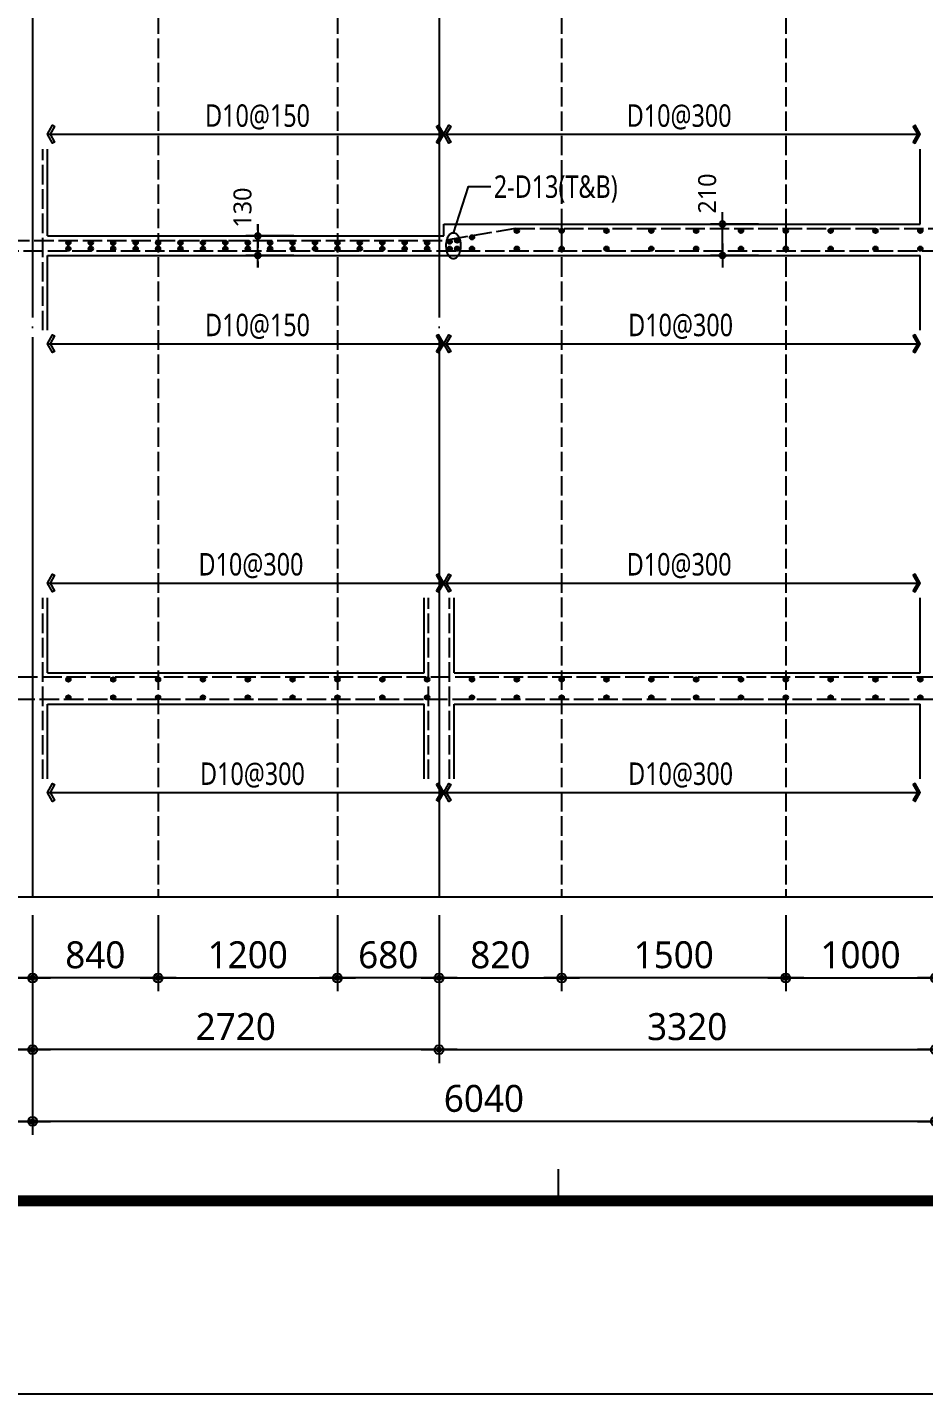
# Model space of a CAD drawing. Header units: millimetres. Extents: x 350420 to 672135, y -312840 to -44390.
# Drawn here: x 370325 to 376323, y -312840 to -303705 of the extents above; entities that cross this region are included whole.
import ezdxf
from ezdxf.enums import TextEntityAlignment as Align

# ---------------------------------------------------------------- set-up
doc = ezdxf.new("R2010")
doc.units = ezdxf.units.MM
doc.header["$LTSCALE"] = 65
doc.linetypes.add('CEN', pattern=[62, 60, -1, 0, -1])
doc.linetypes.add('HID', pattern=[2.5, 2, -0.5])
doc.layers.get('Defpoints').update_dxf_attribs({"color": 145})
for name, color, linetype in [('BAR', 2, 'Continuous'), ('BAR1', 3, 'Continuous'), ('BAR2', 3, 'HID'), ('BARR', 1, 'Continuous'), ('CEN', 1, 'CEN'), ('CEN1', 173, 'HID'), ('DIM', 7, 'Continuous'), ('FORM_고양장항A-1BL-S-성능$0$FORM', 7, 'Continuous'), ('LEADER', 7, 'Continuous'), ('T', 6, 'Continuous'), ('T1', 1, 'Continuous'), ('단면', 4, 'Continuous')]:
    doc.layers.add(name, color=color, linetype=linetype)
doc.layers.add('DEFPOINT', color=144, linetype='Continuous', plot=False)
doc.layers.add('FORM_고양장항A-1BL-S-성능$0$DEFPOINT', color=144, linetype='Continuous', plot=False)
doc.styles.add('맑은고딕', font='malgun.ttf')
doc.dimstyles.new('DIM_40', dxfattribs={"dimscale": 40, "dimtxt": 3, "dimasz": 1, "dimexe": 2, "dimexo": 1.5, "dimgap": 1, "dimtad": 1, "dimdec": 0, "dimzin": 0, "dimdsep": 46, "dimtxsty": '맑은고딕', "dimblk1": 'DIMDOT', "dimblk2": 'DIMDOT', "dimsah": 1, "dimcen": 0.09, "dimdle": 2, "dimclrd": 7, "dimclre": 7, "dimclrt": 6, "dimadec": 0, "dimazin": 0, "dimtfac": 1, "dimtdec": 0, "dimtix": 1, "dimtmove": 2, "dimatfit": 3, "dimldrblk": 'DIMDOT', "dimfxl": 0, "dimtolj": 1, "dimtzin": 0, "dimarcsym": 0})
doc.dimstyles.new('DIM_60', dxfattribs={"dimscale": 60, "dimtxt": 3, "dimasz": 1, "dimexe": 1.5, "dimexo": 2, "dimgap": 1, "dimtad": 1, "dimdec": 0, "dimzin": 0, "dimdsep": 46, "dimtxsty": '맑은고딕', "dimblk1": 'DIMDOT', "dimblk2": 'DIMDOT', "dimsah": 1, "dimcen": 0.09, "dimdle": 2, "dimclrd": 7, "dimclre": 7, "dimclrt": 3, "dimadec": 0, "dimazin": 0, "dimtfac": 1, "dimtdec": 0, "dimtix": 1, "dimtmove": 2, "dimatfit": 3, "dimldrblk": 'DIMDOT', "dimfxl": 0, "dimtolj": 1, "dimtzin": 0, "dimarcsym": 0})

# ---------------------------------------------------------------- blocks, each defined once
blk = doc.blocks.new('DIMDOT')
at = {"layer": 'DIM', "linetype": 'Continuous'}
blk.add_line((-2, 0), (2, 0), dxfattribs=at)
for radius in [0.5, 0.25]:
    blk.add_circle((0, 0), radius, dxfattribs=at)
blk = doc.blocks.new('*D1595')
at = {"layer": 'Defpoints', "color": 0, "linetype": 'Continuous', "transparency": 16777216}
for p in [(370360, -309520), (376400, -309520), (370360, -311020)]:
    blk.add_point(p, dxfattribs=at)
at = {"layer": 'DIM', "color": 7, "linetype": 'Continuous', "lineweight": -2, "transparency": 16777216}
for p, q in [((370360, -309640), (370360, -311110)), ((376400, -309640), (376400, -311110)), ((376340, -311020), (370420, -311020))]:
    blk.add_line(p, q, dxfattribs=at)
at = {"layer": 'DIM', "color": 7, "linetype": 'Continuous', "lineweight": -2, "transparency": 16777216, "xscale": 60, "yscale": 60, "zscale": 60, "rotation": 180}
blk.add_blockref('DIMDOT', (370360, -311020), dxfattribs=at)
at = {"layer": 'DIM', "color": 7, "linetype": 'Continuous', "lineweight": -2, "transparency": 16777216, "xscale": 60, "yscale": 60, "zscale": 60}
blk.add_blockref('DIMDOT', (376400, -311020), dxfattribs=at)
at = {"layer": 'DIM', "color": 3, "linetype": 'Continuous', "transparency": 16777216, "insert": (373380, -310867), "char_height": 180, "attachment_point": 5, "style": '맑은고딕'}
blk.add_mtext('\\A1;6040', dxfattribs=at)
blk = doc.blocks.new('*D1596')
at = {"layer": 'Defpoints', "color": 0, "linetype": 'Continuous', "transparency": 16777216}
for p in [(370360, -309520), (373080, -309520), (370360, -310540)]:
    blk.add_point(p, dxfattribs=at)
at = {"layer": 'DIM', "color": 7, "linetype": 'Continuous', "lineweight": -2, "transparency": 16777216}
for p, q in [((370360, -309640), (370360, -310630)), ((373080, -309640), (373080, -310630)), ((373020, -310540), (370420, -310540))]:
    blk.add_line(p, q, dxfattribs=at)
at = {"layer": 'DIM', "color": 7, "linetype": 'Continuous', "lineweight": -2, "transparency": 16777216, "xscale": 60, "yscale": 60, "zscale": 60, "rotation": 180}
blk.add_blockref('DIMDOT', (370360, -310540), dxfattribs=at)
at = {"layer": 'DIM', "color": 7, "linetype": 'Continuous', "lineweight": -2, "transparency": 16777216, "xscale": 60, "yscale": 60, "zscale": 60}
blk.add_blockref('DIMDOT', (373080, -310540), dxfattribs=at)
at = {"layer": 'DIM', "color": 3, "linetype": 'Continuous', "transparency": 16777216, "insert": (371720, -310387), "char_height": 180, "attachment_point": 5, "style": '맑은고딕'}
blk.add_mtext('\\A1;2720', dxfattribs=at)
blk = doc.blocks.new('*D1597')
at = {"layer": 'Defpoints', "color": 0, "linetype": 'Continuous', "transparency": 16777216}
for p in [(373080, -309520), (376400, -309520), (376400, -310540)]:
    blk.add_point(p, dxfattribs=at)
at = {"layer": 'DIM', "color": 7, "linetype": 'Continuous', "lineweight": -2, "transparency": 16777216}
for p, q in [((373080, -309640), (373080, -310630)), ((376400, -309640), (376400, -310630)), ((373140, -310540), (376340, -310540))]:
    blk.add_line(p, q, dxfattribs=at)
at = {"layer": 'DIM', "color": 7, "linetype": 'Continuous', "lineweight": -2, "transparency": 16777216, "xscale": 60, "yscale": 60, "zscale": 60, "rotation": 180}
blk.add_blockref('DIMDOT', (373080, -310540), dxfattribs=at)
at = {"layer": 'DIM', "color": 7, "linetype": 'Continuous', "lineweight": -2, "transparency": 16777216, "xscale": 60, "yscale": 60, "zscale": 60}
blk.add_blockref('DIMDOT', (376400, -310540), dxfattribs=at)
at = {"layer": 'DIM', "color": 3, "linetype": 'Continuous', "transparency": 16777216, "insert": (374740, -310387), "char_height": 180, "attachment_point": 5, "style": '맑은고딕'}
blk.add_mtext('\\A1;3320', dxfattribs=at)
blk = doc.blocks.new('*D1598')
at = {"layer": 'Defpoints', "color": 0, "linetype": 'Continuous', "transparency": 16777216}
for p in [(376400, -309520), (382440, -309520), (382440, -311020)]:
    blk.add_point(p, dxfattribs=at)
at = {"layer": 'DIM', "color": 7, "linetype": 'Continuous', "lineweight": -2, "transparency": 16777216}
for p, q in [((376400, -309640), (376400, -311110)), ((382440, -309640), (382440, -311110)), ((376460, -311020), (382380, -311020))]:
    blk.add_line(p, q, dxfattribs=at)
at = {"layer": 'DIM', "color": 7, "linetype": 'Continuous', "lineweight": -2, "transparency": 16777216, "xscale": 60, "yscale": 60, "zscale": 60, "rotation": 180}
blk.add_blockref('DIMDOT', (376400, -311020), dxfattribs=at)
at = {"layer": 'DIM', "color": 7, "linetype": 'Continuous', "lineweight": -2, "transparency": 16777216, "xscale": 60, "yscale": 60, "zscale": 60}
blk.add_blockref('DIMDOT', (382440, -311020), dxfattribs=at)
at = {"layer": 'DIM', "color": 3, "linetype": 'Continuous', "transparency": 16777216, "insert": (379420, -310867), "char_height": 180, "attachment_point": 5, "style": '맑은고딕'}
blk.add_mtext('\\A1;6040', dxfattribs=at)
blk = doc.blocks.new('*D1600')
at = {"layer": 'Defpoints', "color": 0, "linetype": 'Continuous', "transparency": 16777216}
for p in [(376400, -309520), (379720, -309520), (376400, -310540)]:
    blk.add_point(p, dxfattribs=at)
at = {"layer": 'DIM', "color": 7, "linetype": 'Continuous', "lineweight": -2, "transparency": 16777216}
for p, q in [((376400, -309640), (376400, -310630)), ((379720, -309640), (379720, -310630)), ((379660, -310540), (376460, -310540))]:
    blk.add_line(p, q, dxfattribs=at)
at = {"layer": 'DIM', "color": 7, "linetype": 'Continuous', "lineweight": -2, "transparency": 16777216, "xscale": 60, "yscale": 60, "zscale": 60, "rotation": 180}
blk.add_blockref('DIMDOT', (376400, -310540), dxfattribs=at)
at = {"layer": 'DIM', "color": 7, "linetype": 'Continuous', "lineweight": -2, "transparency": 16777216, "xscale": 60, "yscale": 60, "zscale": 60}
blk.add_blockref('DIMDOT', (379720, -310540), dxfattribs=at)
at = {"layer": 'DIM', "color": 3, "linetype": 'Continuous', "transparency": 16777216, "insert": (378060, -310387), "char_height": 180, "attachment_point": 5, "style": '맑은고딕'}
blk.add_mtext('\\A1;3320', dxfattribs=at)
blk = doc.blocks.new('*D1632')
at = {"layer": 'Defpoints', "color": 0, "linetype": 'Continuous', "transparency": 16777216}
for p in [(364320, -309520), (370360, -309520), (370360, -311020)]:
    blk.add_point(p, dxfattribs=at)
at = {"layer": 'DIM', "color": 7, "linetype": 'Continuous', "lineweight": -2, "transparency": 16777216}
for p, q in [((364320, -309640), (364320, -311110)), ((370360, -309640), (370360, -311110)), ((364380, -311020), (370300, -311020))]:
    blk.add_line(p, q, dxfattribs=at)
at = {"layer": 'DIM', "color": 7, "linetype": 'Continuous', "lineweight": -2, "transparency": 16777216, "xscale": 60, "yscale": 60, "zscale": 60, "rotation": 180}
blk.add_blockref('DIMDOT', (364320, -311020), dxfattribs=at)
at = {"layer": 'DIM', "color": 7, "linetype": 'Continuous', "lineweight": -2, "transparency": 16777216, "xscale": 60, "yscale": 60, "zscale": 60}
blk.add_blockref('DIMDOT', (370360, -311020), dxfattribs=at)
at = {"layer": 'DIM', "color": 3, "linetype": 'Continuous', "transparency": 16777216, "insert": (367340, -310867), "char_height": 180, "attachment_point": 5, "style": '맑은고딕'}
blk.add_mtext('\\A1;6040', dxfattribs=at)
blk = doc.blocks.new('*D1633')
at = {"layer": 'Defpoints', "color": 0, "linetype": 'Continuous', "transparency": 16777216}
for p in [(367640, -309520), (370360, -309520), (370360, -310540)]:
    blk.add_point(p, dxfattribs=at)
at = {"layer": 'DIM', "color": 7, "linetype": 'Continuous', "lineweight": -2, "transparency": 16777216}
for p, q in [((367640, -309640), (367640, -310630)), ((370360, -309640), (370360, -310630)), ((367700, -310540), (370300, -310540))]:
    blk.add_line(p, q, dxfattribs=at)
at = {"layer": 'DIM', "color": 7, "linetype": 'Continuous', "lineweight": -2, "transparency": 16777216, "xscale": 60, "yscale": 60, "zscale": 60, "rotation": 180}
blk.add_blockref('DIMDOT', (367640, -310540), dxfattribs=at)
at = {"layer": 'DIM', "color": 7, "linetype": 'Continuous', "lineweight": -2, "transparency": 16777216, "xscale": 60, "yscale": 60, "zscale": 60}
blk.add_blockref('DIMDOT', (370360, -310540), dxfattribs=at)
at = {"layer": 'DIM', "color": 3, "linetype": 'Continuous', "transparency": 16777216, "insert": (369000, -310387), "char_height": 180, "attachment_point": 5, "style": '맑은고딕'}
blk.add_mtext('\\A1;2720', dxfattribs=at)
blk = doc.blocks.new('보강근')
at = {"layer": 'BAR1'}
h = blk.add_hatch(color=256, dxfattribs=at)
edge = h.paths.add_edge_path()
edge.add_arc((0, 0), 15, 0, 360)
blk.add_circle((0, 0), 15, dxfattribs=at)
blk = doc.blocks.new('*D1672')
at = {"layer": 'Defpoints', "color": 0, "linetype": 'Continuous', "transparency": 16777216}
for p in [(369700, -309520), (370360, -309520), (370360, -310060)]:
    blk.add_point(p, dxfattribs=at)
at = {"layer": 'DIM', "color": 7, "linetype": 'Continuous', "lineweight": -2, "transparency": 16777216}
for p, q in [((369700, -309640), (369700, -310150)), ((370360, -309640), (370360, -310150)), ((369760, -310060), (370300, -310060))]:
    blk.add_line(p, q, dxfattribs=at)
at = {"layer": 'DIM', "color": 7, "linetype": 'Continuous', "lineweight": -2, "transparency": 16777216, "xscale": 60, "yscale": 60, "zscale": 60, "rotation": 180}
blk.add_blockref('DIMDOT', (369700, -310060), dxfattribs=at)
at = {"layer": 'DIM', "color": 7, "linetype": 'Continuous', "lineweight": -2, "transparency": 16777216, "xscale": 60, "yscale": 60, "zscale": 60}
blk.add_blockref('DIMDOT', (370360, -310060), dxfattribs=at)
at = {"layer": 'DIM', "color": 3, "linetype": 'Continuous', "transparency": 16777216, "insert": (370030, -309907), "char_height": 180, "attachment_point": 5, "style": '맑은고딕'}
blk.add_mtext('\\A1;660', dxfattribs=at)
blk = doc.blocks.new('*D1681')
at = {"layer": 'Defpoints', "color": 0, "linetype": 'Continuous', "transparency": 16777216}
for p in [(376400, -309520), (377500, -309520), (376400, -310060)]:
    blk.add_point(p, dxfattribs=at)
at = {"layer": 'DIM', "color": 7, "linetype": 'Continuous', "lineweight": -2, "transparency": 16777216}
for p, q in [((376400, -309640), (376400, -310150)), ((377500, -309640), (377500, -310150)), ((377440, -310060), (376460, -310060))]:
    blk.add_line(p, q, dxfattribs=at)
at = {"layer": 'DIM', "color": 7, "linetype": 'Continuous', "lineweight": -2, "transparency": 16777216, "xscale": 60, "yscale": 60, "zscale": 60, "rotation": 180}
blk.add_blockref('DIMDOT', (376400, -310060), dxfattribs=at)
at = {"layer": 'DIM', "color": 7, "linetype": 'Continuous', "lineweight": -2, "transparency": 16777216, "xscale": 60, "yscale": 60, "zscale": 60}
blk.add_blockref('DIMDOT', (377500, -310060), dxfattribs=at)
at = {"layer": 'DIM', "color": 3, "linetype": 'Continuous', "transparency": 16777216, "insert": (376950, -309906.5), "char_height": 180, "attachment_point": 5, "style": '맑은고딕'}
blk.add_mtext('\\A1;1100', dxfattribs=at)
blk = doc.blocks.new('*D1682')
at = {"layer": 'Defpoints', "color": 0, "linetype": 'Continuous', "transparency": 16777216}
for p in [(372400, -309520), (373080, -309520), (372400, -310060)]:
    blk.add_point(p, dxfattribs=at)
at = {"layer": 'DIM', "color": 7, "linetype": 'Continuous', "lineweight": -2, "transparency": 16777216}
for p, q in [((372400, -309640), (372400, -310150)), ((373080, -309640), (373080, -310150)), ((373020, -310060), (372460, -310060))]:
    blk.add_line(p, q, dxfattribs=at)
at = {"layer": 'DIM', "color": 7, "linetype": 'Continuous', "lineweight": -2, "transparency": 16777216, "xscale": 60, "yscale": 60, "zscale": 60, "rotation": 180}
blk.add_blockref('DIMDOT', (372400, -310060), dxfattribs=at)
at = {"layer": 'DIM', "color": 7, "linetype": 'Continuous', "lineweight": -2, "transparency": 16777216, "xscale": 60, "yscale": 60, "zscale": 60}
blk.add_blockref('DIMDOT', (373080, -310060), dxfattribs=at)
at = {"layer": 'DIM', "color": 3, "linetype": 'Continuous', "transparency": 16777216, "insert": (372740, -309907), "char_height": 180, "attachment_point": 5, "style": '맑은고딕'}
blk.add_mtext('\\A1;680', dxfattribs=at)
blk = doc.blocks.new('*D1683')
at = {"layer": 'Defpoints', "color": 0, "linetype": 'Continuous', "transparency": 16777216}
for p in [(371200, -309520), (372400, -309520), (372400, -310060)]:
    blk.add_point(p, dxfattribs=at)
at = {"layer": 'DIM', "color": 7, "linetype": 'Continuous', "lineweight": -2, "transparency": 16777216}
for p, q in [((371200, -309640), (371200, -310150)), ((372400, -309640), (372400, -310150)), ((371260, -310060), (372340, -310060))]:
    blk.add_line(p, q, dxfattribs=at)
at = {"layer": 'DIM', "color": 7, "linetype": 'Continuous', "lineweight": -2, "transparency": 16777216, "xscale": 60, "yscale": 60, "zscale": 60, "rotation": 180}
blk.add_blockref('DIMDOT', (371200, -310060), dxfattribs=at)
at = {"layer": 'DIM', "color": 7, "linetype": 'Continuous', "lineweight": -2, "transparency": 16777216, "xscale": 60, "yscale": 60, "zscale": 60}
blk.add_blockref('DIMDOT', (372400, -310060), dxfattribs=at)
at = {"layer": 'DIM', "color": 3, "linetype": 'Continuous', "transparency": 16777216, "insert": (371800, -309906.5), "char_height": 180, "attachment_point": 5, "style": '맑은고딕'}
blk.add_mtext('\\A1;1200', dxfattribs=at)
blk = doc.blocks.new('*D1684')
at = {"layer": 'Defpoints', "color": 0, "linetype": 'Continuous', "transparency": 16777216}
for p in [(370360, -309520), (371200, -309520), (370360, -310060)]:
    blk.add_point(p, dxfattribs=at)
at = {"layer": 'DIM', "color": 7, "linetype": 'Continuous', "lineweight": -2, "transparency": 16777216}
for p, q in [((370360, -309640), (370360, -310150)), ((371200, -309640), (371200, -310150)), ((371140, -310060), (370420, -310060))]:
    blk.add_line(p, q, dxfattribs=at)
at = {"layer": 'DIM', "color": 7, "linetype": 'Continuous', "lineweight": -2, "transparency": 16777216, "xscale": 60, "yscale": 60, "zscale": 60, "rotation": 180}
blk.add_blockref('DIMDOT', (370360, -310060), dxfattribs=at)
at = {"layer": 'DIM', "color": 7, "linetype": 'Continuous', "lineweight": -2, "transparency": 16777216, "xscale": 60, "yscale": 60, "zscale": 60}
blk.add_blockref('DIMDOT', (371200, -310060), dxfattribs=at)
at = {"layer": 'DIM', "color": 3, "linetype": 'Continuous', "transparency": 16777216, "insert": (370780, -309907), "char_height": 180, "attachment_point": 5, "style": '맑은고딕'}
blk.add_mtext('\\A1;840', dxfattribs=at)
blk = doc.blocks.new('*D1685')
at = {"layer": 'Defpoints', "color": 0, "linetype": 'Continuous', "transparency": 16777216}
for p in [(373080, -309520), (373900, -309520), (373900, -310060)]:
    blk.add_point(p, dxfattribs=at)
at = {"layer": 'DIM', "color": 7, "linetype": 'Continuous', "lineweight": -2, "transparency": 16777216}
for p, q in [((373080, -309640), (373080, -310150)), ((373900, -309640), (373900, -310150)), ((373140, -310060), (373840, -310060))]:
    blk.add_line(p, q, dxfattribs=at)
at = {"layer": 'DIM', "color": 7, "linetype": 'Continuous', "lineweight": -2, "transparency": 16777216, "xscale": 60, "yscale": 60, "zscale": 60, "rotation": 180}
blk.add_blockref('DIMDOT', (373080, -310060), dxfattribs=at)
at = {"layer": 'DIM', "color": 7, "linetype": 'Continuous', "lineweight": -2, "transparency": 16777216, "xscale": 60, "yscale": 60, "zscale": 60}
blk.add_blockref('DIMDOT', (373900, -310060), dxfattribs=at)
at = {"layer": 'DIM', "color": 3, "linetype": 'Continuous', "transparency": 16777216, "insert": (373490, -309907), "char_height": 180, "attachment_point": 5, "style": '맑은고딕'}
blk.add_mtext('\\A1;820', dxfattribs=at)
blk = doc.blocks.new('*D1686')
at = {"layer": 'Defpoints', "color": 0, "linetype": 'Continuous', "transparency": 16777216}
for p in [(373900, -309520), (375400, -309520), (373900, -310060)]:
    blk.add_point(p, dxfattribs=at)
at = {"layer": 'DIM', "color": 7, "linetype": 'Continuous', "lineweight": -2, "transparency": 16777216}
for p, q in [((373900, -309640), (373900, -310150)), ((375400, -309640), (375400, -310150)), ((375340, -310060), (373960, -310060))]:
    blk.add_line(p, q, dxfattribs=at)
at = {"layer": 'DIM', "color": 7, "linetype": 'Continuous', "lineweight": -2, "transparency": 16777216, "xscale": 60, "yscale": 60, "zscale": 60, "rotation": 180}
blk.add_blockref('DIMDOT', (373900, -310060), dxfattribs=at)
at = {"layer": 'DIM', "color": 7, "linetype": 'Continuous', "lineweight": -2, "transparency": 16777216, "xscale": 60, "yscale": 60, "zscale": 60}
blk.add_blockref('DIMDOT', (375400, -310060), dxfattribs=at)
at = {"layer": 'DIM', "color": 3, "linetype": 'Continuous', "transparency": 16777216, "insert": (374650, -309906.5), "char_height": 180, "attachment_point": 5, "style": '맑은고딕'}
blk.add_mtext('\\A1;1500', dxfattribs=at)
blk = doc.blocks.new('*D1687')
at = {"layer": 'Defpoints', "color": 0, "linetype": 'Continuous', "transparency": 16777216}
for p in [(375400, -309520), (376400, -309520), (376400, -310060)]:
    blk.add_point(p, dxfattribs=at)
at = {"layer": 'DIM', "color": 7, "linetype": 'Continuous', "lineweight": -2, "transparency": 16777216}
for p, q in [((375400, -309640), (375400, -310150)), ((376400, -309640), (376400, -310150)), ((375460, -310060), (376340, -310060))]:
    blk.add_line(p, q, dxfattribs=at)
at = {"layer": 'DIM', "color": 7, "linetype": 'Continuous', "lineweight": -2, "transparency": 16777216, "xscale": 60, "yscale": 60, "zscale": 60, "rotation": 180}
blk.add_blockref('DIMDOT', (375400, -310060), dxfattribs=at)
at = {"layer": 'DIM', "color": 7, "linetype": 'Continuous', "lineweight": -2, "transparency": 16777216, "xscale": 60, "yscale": 60, "zscale": 60}
blk.add_blockref('DIMDOT', (376400, -310060), dxfattribs=at)
at = {"layer": 'DIM', "color": 3, "linetype": 'Continuous', "transparency": 16777216, "insert": (375900, -309906.5), "char_height": 180, "attachment_point": 5, "style": '맑은고딕'}
blk.add_mtext('\\A1;1000', dxfattribs=at)
blk = doc.blocks.new('BAR')
at = {"layer": 'BARR'}
h = blk.add_hatch(color=256, dxfattribs=at)
edge = h.paths.add_edge_path()
edge.add_arc((0, 0), 15, 0, 360)
blk.add_circle((0, 0), 15, dxfattribs=at)
blk = doc.blocks.new('*D1691')
at = {"layer": 'Defpoints', "color": 0, "transparency": 16777216}
for p in [(371867.6, -305100), (372167.6, -305100), (372167.6, -305230)]:
    blk.add_point(p, dxfattribs=at)
at = {"layer": 'DIM', "color": 7, "lineweight": -2, "transparency": 16777216}
for p, q in [((371867.6, -305060), (371867.6, -305020)), ((372107.6, -305100), (371787.6, -305100)), ((371867.6, -305230), (371867.6, -305100)), ((372107.6, -305230), (371787.6, -305230)), ((371867.6, -305270), (371867.6, -305310))]:
    blk.add_line(p, q, dxfattribs=at)
at = {"layer": 'DIM', "color": 7, "lineweight": -2, "transparency": 16777216, "xscale": 40, "yscale": 40, "zscale": 40}
for p, rotation in [((371867.6, -305100), 270), ((371867.6, -305230), 90)]:
    blk.add_blockref('DIMDOT', p, dxfattribs=dict(at, rotation=rotation))
at = {"layer": 'DIM', "color": 6, "transparency": 16777216, "insert": (371765.3, -304910.3), "char_height": 120, "attachment_point": 5, "rotation": 90, "style": '맑은고딕'}
blk.add_mtext('\\A1;130', dxfattribs=at)
blk = doc.blocks.new('*D1692')
at = {"layer": 'Defpoints', "color": 0, "transparency": 16777216}
for p in [(374976.5, -305020), (375276.5, -305020), (375276.5, -305230)]:
    blk.add_point(p, dxfattribs=at)
at = {"layer": 'DIM', "color": 7, "lineweight": -2, "transparency": 16777216}
for p, q in [((375216.5, -305020), (374896.5, -305020)), ((374976.5, -305190), (374976.5, -305060)), ((375216.5, -305230), (374896.5, -305230))]:
    blk.add_line(p, q, dxfattribs=at)
at = {"layer": 'DIM', "color": 7, "lineweight": -2, "transparency": 16777216, "xscale": 40, "yscale": 40, "zscale": 40}
for p, rotation in [((374976.5, -305020), 90), ((374976.5, -305230), 270)]:
    blk.add_blockref('DIMDOT', p, dxfattribs=dict(at, rotation=rotation))
at = {"layer": 'DIM', "color": 6, "transparency": 16777216, "insert": (374874.2, -304816.3), "char_height": 120, "attachment_point": 5, "rotation": 90, "style": '맑은고딕'}
blk.add_mtext('\\A1;210', dxfattribs=at)
blk = doc.blocks.new('FORM_고양장항A-1BL-S-성능')
at = {"layer": 'FORM_고양장항A-1BL-S-성능$0$DEFPOINT', "color": 1}
blk.add_line((391, 22), (391, 25), dxfattribs=at)
at = {"layer": 'FORM_고양장항A-1BL-S-성능$0$DEFPOINT'}
blk.add_lwpolyline([(0, 594), (0, 0), (841, 0), (841, 594), (0, 594)], dxfattribs=at)
at = {"layer": 'FORM_고양장항A-1BL-S-성능$0$FORM'}
for points in [[(25, 573), (25, 21), (757, 21), (757, 573)], [(26, 572), (26, 22), (756, 22), (756, 572)]]:
    blk.add_lwpolyline(points, close=True, dxfattribs=at)
at = {"layer": 'FORM_고양장항A-1BL-S-성능$0$FORM', "const_width": 1}
blk.add_lwpolyline([(25.5, 572.5), (25.5, 21.5), (756.5, 21.5), (756.5, 572.5)], close=True, dxfattribs=at)

msp = doc.modelspace()

# ---------------------------------------------------------------- linework, layer by layer
at = {"layer": 'BAR2'}
for p, q in [((370430, -305730), (370430, -304520)), ((373591, -305050), (373111, -305130)), ((373591, -305050), (379209, -305050)), ((357950, -305200), (382725, -305200)), ((367609, -305130), (373111, -305130)), ((370430, -308730), (370430, -307520)), ((373010, -308730), (373010, -307520)), ((373150, -308730), (373150, -307520)), ((384530, -308050), (357950, -308050)), ((382725, -308200), (357950, -308200))]:
    msp.add_line(p, q, dxfattribs=at)
at = {"layer": 'CEN'}
for p, q in [((370360, -281595), (370360, -309520)), ((373080, -281595), (373080, -309520))]:
    msp.add_line(p, q, dxfattribs=at)
at = {"layer": 'CEN1'}
for p, q in [((371200, -299230), (371200, -309520)), ((372400, -299230), (372400, -309520)), ((373900, -299230), (373900, -309520)), ((375400, -299230), (375400, -309520))]:
    msp.add_line(p, q, dxfattribs=at)
at = {"layer": 'DEFPOINT'}
for points in [[(354980, -280095), (393020, -280095), (393020, -311020), (354980, -311020)], [(356780, -281595), (391220, -281595), (391220, -309520), (356780, -309520)]]:
    msp.add_lwpolyline(points, close=True, dxfattribs=at)
at = {"layer": 'LEADER'}
for points in [[(370460, -304420), (370494.6, -304360), (370507.6, -304367.5), (370477.3, -304420), (370507.6, -304472.5), (370494.6, -304480), (370460, -304420), (373111, -304420), (373076.4, -304360), (373063.4, -304367.5), (373093.7, -304420), (373063.4, -304472.5), (373076.4, -304480), (373111, -304420)], [(373111, -304420), (373145.6, -304360), (373158.6, -304367.5), (373128.3, -304420), (373158.6, -304472.5), (373145.6, -304480), (373111, -304420), (376300, -304420), (376265.4, -304360), (376252.4, -304367.5), (376282.7, -304420), (376252.4, -304472.5), (376265.4, -304480), (376300, -304420)], [(373176, -305080), (373276, -304770), (373426, -304770)], [(370460, -305820), (370494.6, -305760), (370507.6, -305767.5), (370477.3, -305820), (370507.6, -305872.5), (370494.6, -305880), (370460, -305820), (373111, -305820), (373076.4, -305760), (373063.4, -305767.5), (373093.7, -305820), (373063.4, -305872.5), (373076.4, -305880), (373111, -305820)], [(373111, -305820), (373145.6, -305760), (373158.6, -305767.5), (373128.3, -305820), (373158.6, -305872.5), (373145.6, -305880), (373111, -305820), (376300, -305820), (376265.4, -305760), (376252.4, -305767.5), (376282.7, -305820), (376252.4, -305872.5), (376265.4, -305880), (376300, -305820)], [(370460, -307420), (370494.6, -307360), (370507.6, -307367.5), (370477.3, -307420), (370507.6, -307472.5), (370494.6, -307480), (370460, -307420), (373111, -307420), (373076.4, -307360), (373063.4, -307367.5), (373093.7, -307420), (373063.4, -307472.5), (373076.4, -307480), (373111, -307420)], [(373111, -307420), (373145.6, -307360), (373158.6, -307367.5), (373128.3, -307420), (373158.6, -307472.5), (373145.6, -307480), (373111, -307420), (376300, -307420), (376265.4, -307360), (376252.4, -307367.5), (376282.7, -307420), (376252.4, -307472.5), (376265.4, -307480), (376300, -307420)], [(370460, -308820), (370494.6, -308760), (370507.6, -308767.5), (370477.3, -308820), (370507.6, -308872.5), (370494.6, -308880), (370460, -308820), (373111, -308820), (373076.4, -308760), (373063.4, -308767.5), (373093.7, -308820), (373063.4, -308872.5), (373076.4, -308880), (373111, -308820)], [(373111, -308820), (373145.6, -308760), (373158.6, -308767.5), (373128.3, -308820), (373158.6, -308872.5), (373145.6, -308880), (373111, -308820), (376300, -308820), (376265.4, -308760), (376252.4, -308767.5), (376282.7, -308820), (376252.4, -308872.5), (376265.4, -308880), (376300, -308820)]]:
    msp.add_lwpolyline(points, dxfattribs=at)
msp.add_open_spline([(373176, -305080), (373178, -305080), (373180, -305080.2), (373184, -305080.9), (373185.9, -305081.5), (373189.6, -305082.9), (373191.4, -305083.7), (373194.8, -305085.7), (373196.4, -305086.8), (373199.5, -305089.2), (373201, -305090.5), (373205.2, -305094.7), (373207.7, -305098), (373212.3, -305105), (373214.3, -305108.8), (373217.8, -305116.9), (373219.4, -305121.2), (373222, -305130.1), (373223, -305134.7), (373225.4, -305148.7), (373226.2, -305158.3), (373225.8, -305175.7), (373225.1, -305183.6), (373222.6, -305197.3), (373221.1, -305203.3), (373217.3, -305214.6), (373215, -305219.9), (373210.5, -305228), (373208.4, -305231.1), (373203.8, -305236.7), (373201.3, -305239.3), (373196.6, -305243.1), (373194.6, -305244.5), (373190.2, -305246.9), (373187.9, -305247.9), (373183, -305249.3), (373180.5, -305249.8), (373175.4, -305250.1), (373172.8, -305249.9), (373167.7, -305249), (373165.3, -305248.3), (373160.7, -305246.4), (373158.5, -305245.1), (373154.4, -305242.4), (373152.4, -305240.8), (373148.8, -305237.4), (373147.2, -305235.5), (373144, -305231.6), (373142.6, -305229.5), (373138.8, -305223.4), (373136.8, -305219.3), (373133.2, -305210.4), (373131.6, -305205.7), (373129.1, -305195.9), (373128.1, -305190.8), (373126.1, -305175.9), (373125.7, -305165.8), (373126.7, -305148.6), (373127.7, -305141.4), (373130.6, -305127.5), (373132.6, -305120.9), (373136.8, -305110.6), (373138.8, -305106.7), (373143.3, -305099.4), (373145.8, -305096), (373150.5, -305090.9), (373152.5, -305089.1), (373157, -305085.8), (373159.3, -305084.3), (373163.9, -305082.2), (373166.1, -305081.5), (373170.5, -305080.4), (373172.8, -305080.1), (373175.4, -305080), (373175.7, -305080), (373176, -305080)], degree=3, knots=[0, 0, 0, 0, 0.093095, 0.093095, 0.18619, 0.18619, 0.279285, 0.279285, 0.372379, 0.372379, 0.465474, 0.465474, 0.658292, 0.658292, 0.85111, 0.85111, 1.043928, 1.043928, 1.236746, 1.236746, 1.607611, 1.607611, 1.912902, 1.912902, 2.164337, 2.164337, 2.415772, 2.415772, 2.586465, 2.586465, 2.757158, 2.757158, 2.875494, 2.875494, 2.99383, 2.99383, 3.112166, 3.112166, 3.230502, 3.230502, 3.348839, 3.348839, 3.467175, 3.467175, 3.585511, 3.585511, 3.703847, 3.703847, 3.822183, 3.822183, 4.029371, 4.029371, 4.236558, 4.236558, 4.443745, 4.443745, 4.829553, 4.829553, 5.115182, 5.115182, 5.400811, 5.400811, 5.597055, 5.597055, 5.7933, 5.7933, 5.925153, 5.925153, 6.057006, 6.057006, 6.163076, 6.163076, 6.269147, 6.269147, 6.283185, 6.283185, 6.283185, 6.283185], dxfattribs=at)
at = {"layer": '단면'}
for p, q in [((370460, -305100), (370460, -304520)), ((376300, -305020), (376300, -304520)), ((373111, -305020), (376300, -305020)), ((373111, -305100), (373111, -305020)), ((370460, -305100), (373111, -305100)), ((370460, -305230), (376300, -305230)), ((370460, -305730), (370460, -305230)), ((376300, -305730), (376300, -305230)), ((370460, -308020), (370460, -307520)), ((372980, -308020), (372980, -307520)), ((373180, -308020), (373180, -307520)), ((376300, -308020), (376300, -307520)), ((370460, -308020), (372980, -308020)), ((373180, -308020), (376300, -308020)), ((370460, -308230), (372980, -308230)), ((370460, -308730), (370460, -308230)), ((372980, -308730), (372980, -308230)), ((373180, -308230), (376300, -308230)), ((373180, -308730), (373180, -308230)), ((376300, -308730), (376300, -308230))]:
    msp.add_line(p, q, dxfattribs=at)

# ---------------------------------------------------------------- block references
at = {"xscale": 60, "yscale": 60, "zscale": 60}
msp.add_blockref('FORM_고양장항A-1BL-S-성능', (350420, -312840), dxfattribs=at)
at = {"layer": 'BAR'}
for p in [(373300, -305108.9), (373600, -305065), (373900, -305065), (374200, -305065), (374500, -305065), (374800, -305065), (375100, -305065), (375400, -305065), (375700, -305065), (376000, -305065), (376300, -305065), (370600, -305145), (370600, -305185), (370750, -305145), (370750, -305185), (370900, -305145), (370900, -305185), (371050, -305145), (371050, -305185), (371200, -305145), (371200, -305185), (371350, -305145), (371350, -305185), (371500, -305145), (371500, -305185), (371650, -305145), (371650, -305185), (371800, -305145), (371800, -305185), (371950, -305145), (371950, -305185), (372100, -305145), (372100, -305185), (372250, -305145), (372250, -305185), (372400, -305145), (372400, -305185), (372550, -305145), (372550, -305185), (372700, -305145), (372700, -305185), (372850, -305145), (372850, -305185), (373000, -305145), (373000, -305185), (373300, -305185), (373600, -305185), (373900, -305185), (374200, -305185), (374500, -305185), (374800, -305185), (375100, -305185), (375400, -305185), (375700, -305185), (376000, -305185), (376300, -305185), (370600, -308065), (370900, -308065), (371200, -308065), (371500, -308065), (371800, -308065), (372100, -308065), (372400, -308065), (372700, -308065), (373000, -308065), (373300, -308065), (373600, -308065), (373900, -308065), (374200, -308065), (374500, -308065), (374800, -308065), (375100, -308065), (375400, -308065), (375700, -308065), (376000, -308065), (376300, -308065), (370600, -308185), (370900, -308185), (371200, -308185), (371500, -308185), (371800, -308185), (372100, -308185), (372400, -308185), (372700, -308185), (373000, -308185), (373300, -308185), (373600, -308185), (373900, -308185), (374200, -308185), (374500, -308185), (374800, -308185), (375100, -308185), (375400, -308185), (375700, -308185), (376000, -308185), (376300, -308185)]:
    msp.add_blockref('BAR', p, dxfattribs=at)
at = {"layer": 'BAR1', "rotation": 179.9999999999983}
for p in [(373151, -305138.3), (373151, -305185), (373201, -305130), (373201, -305185)]:
    msp.add_blockref('보강근', p, dxfattribs=at)

# ---------------------------------------------------------------- texts
at = {"layer": 'T', "color": 6, "style": '맑은고딕', "width": 0.8}
for s, p in [('D10@150', (371865.5, -304295)), ('D10@300', (374686.3, -304295)), ('D10@150', (371865.5, -305695)), ('D10@300', (374696.1, -305695)), ('D10@300', (371821.5, -307295)), ('D10@300', (374686.3, -307295)), ('D10@300', (371831.3, -308695)), ('D10@300', (374696.1, -308695))]:
    msp.add_text(s, height=150, dxfattribs=at).set_placement(p, align=Align.MIDDLE_CENTER)
at = {"layer": 'T1', "style": '맑은고딕', "width": 0.8}
msp.add_text('2-D13(T&B)', height=150, rotation=360, dxfattribs=at).set_placement((373446, -304770), align=Align.MIDDLE_LEFT)

# ---------------------------------------------------------------- dimensions: what is measured, and where the dimension line sits
at = {"layer": 'DIM'}
for base, p1, p2, picture, middle in [((374976.5, -305020), (375276.5, -305230), (375276.5, -305020), '*D1692', (374874.2, -304816.3)), ((371867.6, -305100), (372167.6, -305230), (372167.6, -305100), '*D1691', (371765.3, -304910.3))]:
    dim = msp.add_linear_dim(base=base, p1=p1, p2=p2, angle=90, dimstyle='DIM_40', dxfattribs=at)
    dim.commit()
    dim.dimension.update_dxf_attribs({"geometry": picture, "text_midpoint": middle, "dimtype": 160})
at = {"layer": 'DIM', "linetype": 'Continuous'}
for base, p1, p2, picture, middle in [((370360, -311020), (364320, -309520), (370360, -309520), '*D1632', (367340, -310867)), ((370360, -310540), (367640, -309520), (370360, -309520), '*D1633', (369000, -310387)), ((370360, -310060), (369700, -309520), (370360, -309520), '*D1672', (370030, -309907)), ((372400, -310060), (371200, -309520), (372400, -309520), '*D1683', (371800, -309906.5)), ((376400, -310540), (373080, -309520), (376400, -309520), '*D1597', (374740, -310387)), ((373900, -310060), (373080, -309520), (373900, -309520), '*D1685', (373490, -309907)), ((376400, -310060), (375400, -309520), (376400, -309520), '*D1687', (375900, -309906.5)), ((382440, -311020), (376400, -309520), (382440, -309520), '*D1598', (379420, -310867))]:
    dim = msp.add_linear_dim(base=base, p1=p1, p2=p2, dimstyle='DIM_60', dxfattribs=at)
    dim.commit()
    dim.dimension.update_dxf_attribs({"geometry": picture, "text_midpoint": middle})
for base, p1, p2, picture, middle in [((370360, -311020), (376400, -309520), (370360, -309520), '*D1595', (373380, -310867)), ((370360, -310540), (373080, -309520), (370360, -309520), '*D1596', (371720, -310387)), ((370360, -310060), (371200, -309520), (370360, -309520), '*D1684', (370780, -309907)), ((372400, -310060), (373080, -309520), (372400, -309520), '*D1682', (372740, -309907)), ((373900, -310060), (375400, -309520), (373900, -309520), '*D1686', (374650, -309906.5)), ((376400, -310540), (379720, -309520), (376400, -309520), '*D1600', (378060, -310387)), ((376400, -310060), (377500, -309520), (376400, -309520), '*D1681', (376950, -309906.5))]:
    dim = msp.add_linear_dim(base=base, p1=p1, p2=p2, angle=180, dimstyle='DIM_60', dxfattribs=at)
    dim.commit()
    dim.dimension.update_dxf_attribs({"geometry": picture, "text_midpoint": middle})

doc.saveas('drawing.dxf')
